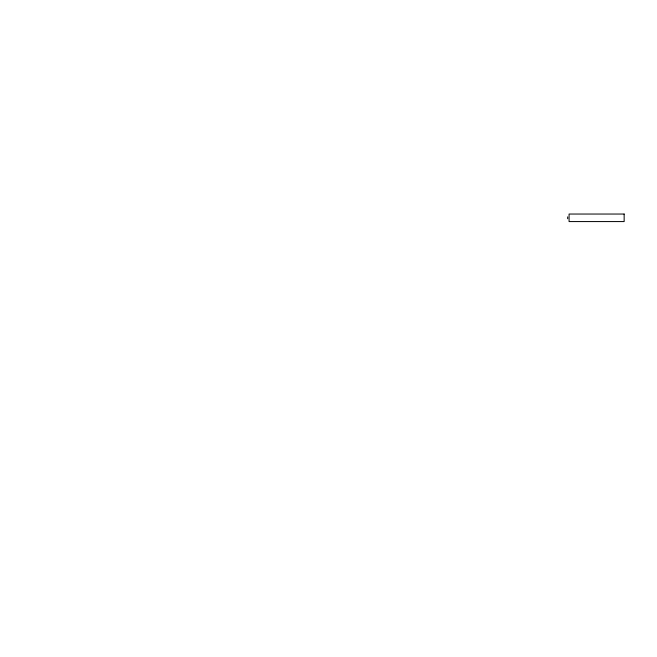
<?xml version="1.0" encoding="UTF-8"?>
<svg xmlns="http://www.w3.org/2000/svg" width="657" height="657" viewBox="0 0 657 657"><rect width="100%" height="100%" fill="white"/><g stroke="black" fill="none" stroke-linecap="round" stroke-linejoin="round"><path stroke-width="0.99" d="M567.664 216.867L567.664 218.748M624.15 214.042L569.077 214.042L569.077 221.573L624.15 221.573L624.15 214.042"/></g></svg>
